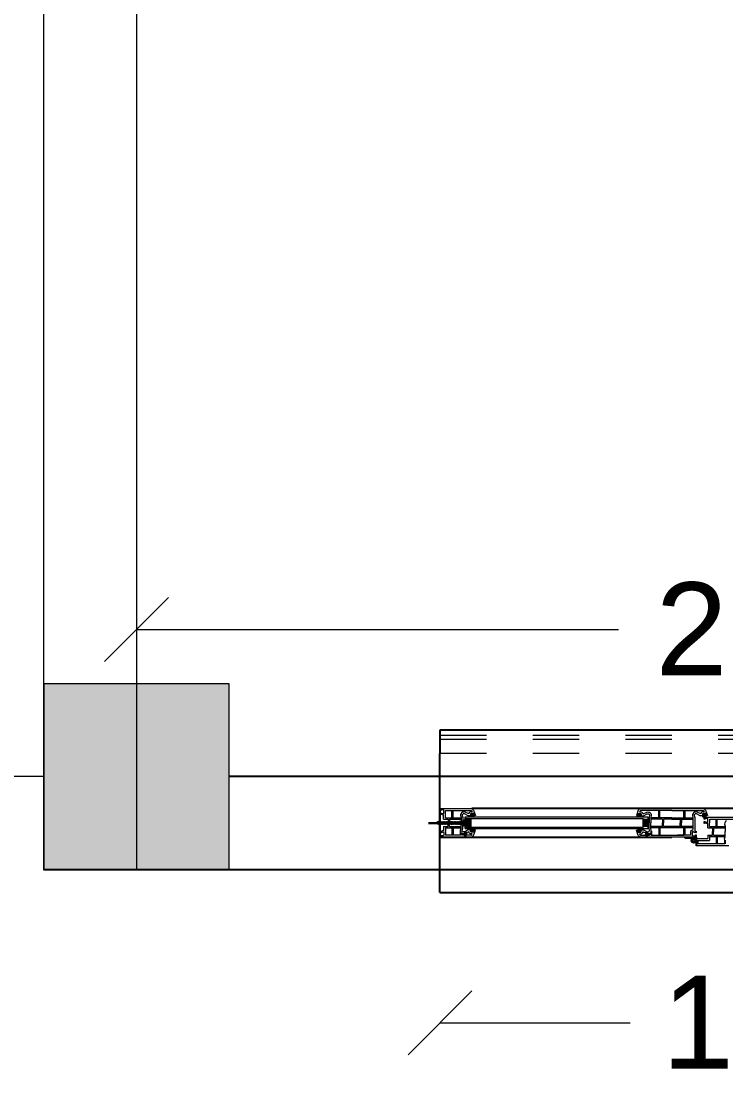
# Model space of a CAD drawing. Header units: metres. Extents: x -355 to 973, y -73 to 238.
# Drawn here: x -284.02 to -282.502, y 97.424 to 99.714 of the extents above; entities that cross this region are included whole.
import ezdxf

# ---------------------------------------------------------------- set-up
doc = ezdxf.new("R2010")
doc.units = ezdxf.units.M
doc.header["$LTSCALE"] = 3
doc.header["$MEASUREMENT"] = 0
for name, pattern in [('1', [30, 6, 6, 6, 6, 6]), ('202$0$HIDDEN', [0.375, 0.25, -0.125]), ('DASHED2', [0.375, 0.25, -0.125])]:
    doc.linetypes.add(name, pattern=pattern)
doc.layers.add('01B', color=10, linetype='Continuous')
doc.layers.add('5', color=2, linetype='Continuous')
for name, color, linetype, lineweight in [('05', 21, 'Continuous', 5), ('15', 63, 'DASHED2', 15), ('alaem', 230, 'Continuous', 5)]:
    doc.layers.add(name, color=color, linetype=linetype, lineweight=lineweight)
doc.styles.get("Standard").update_dxf_attribs({"font": 'arial.ttf'})
doc.dimstyles.new('ahmad', dxfattribs={"dimtxt": 0.2, "dimasz": 0.1375, "dimexe": 0, "dimexo": 0.0625, "dimgap": 0.09, "dimtad": 0, "dimzin": 0, "dimdsep": 46, "dimtxsty": 'Standard', "dimblk": 'OBLIQUE', "dimcen": 0.09, "dimclrd": 245, "dimclrt": 61, "dimadec": 0, "dimazin": 0, "dimtfac": 1, "dimtofl": 0, "dimtmove": 0, "dimatfit": 3, "dimldrblk": 'OBLIQUE', "dimfxl": 0, "dimfxlon": 1, "dimtolj": 1, "dimtzin": 0, "dimlwd": 13, "dimarcsym": 0})

# ---------------------------------------------------------------- blocks, each defined once
blk = doc.blocks.new('fghhyh')
at = {"layer": 'alaem', "linetype": '1'}
h = blk.add_hatch(color=256, dxfattribs=at)
h.dxf.hatch_style = 1
h.paths.add_polyline_path([(280.3961, 190.2964), (280.3961, 190.6964), (279.9961, 190.6964), (279.9961, 190.2964)])
blk.add_lwpolyline([(279.9961, 190.6964), (279.9961, 190.2964), (280.3961, 190.2964), (280.3961, 190.6964)], close=True, dxfattribs=at)
blk = doc.blocks.new('DSSSS')
at = {"layer": '05'}
for p, q in [((152.7604, -221.3864), (152.7604, -221.3872)), ((152.7604, -221.3872), (152.7664, -221.3872)), ((152.7664, -221.3872), (152.7664, -221.3863))]:
    blk.add_line(p, q, dxfattribs=at)
blk.add_lwpolyline([(152.7664, -221.3863), (152.7646, -221.3863), (152.7646, -221.384), (152.7657, -221.384), (152.7654, -221.383), (152.7617, -221.383), (152.7617, -221.3838), (152.7623, -221.3841), (152.763, -221.3847), (152.763, -221.3859), (152.7619, -221.3864), (152.7604, -221.3864)], dxfattribs=at)
blk = doc.blocks.new('ddd')
at = {"layer": '01B'}
for points in [[(1655.8293, 1003.8705), (1655.8184, 1003.8705), (1655.8184, 1003.889), (1655.8293, 1003.889)], [(1656.2018, 1003.8705), (1656.2127, 1003.8705), (1656.2127, 1003.889), (1656.2018, 1003.889)]]:
    blk.add_hatch(color=143, dxfattribs=at).paths.add_polyline_path(points)
at = {"layer": '01B', "color": 32}
for p in [(1655.7637, 1004.0793), (1655.7637, 1003.7293)]:
    blk.add_line(p, (1655.7637, 1004.0293), dxfattribs=at)
at = {"layer": '01B', "color": 143}
for p, q in [((1655.7637, 1003.9104), (1655.7637, 1003.8491)), ((1657.1951, 1003.9104), (1655.8322, 1003.9104)), ((1655.8168, 1003.8855), (1655.8114, 1003.8819)), ((1655.8168, 1003.8855), (1655.8168, 1003.8803)), ((1655.8184, 1003.8923), (1655.8184, 1003.8672)), ((1655.8293, 1003.889), (1655.8293, 1003.8705)), ((1656.2018, 1003.889), (1656.2018, 1003.8705)), ((1656.2127, 1003.8923), (1656.2127, 1003.8672)), ((1655.7802, 1003.8793), (1655.7393, 1003.8793)), ((1655.7393, 1003.8793), (1655.8247, 1003.8793)), ((1655.7608, 1003.8819), (1655.7555, 1003.8793)), ((1655.7608, 1003.8768), (1655.7555, 1003.8793)), ((1655.7608, 1003.8819), (1655.7587, 1003.8793)), ((1655.7608, 1003.8768), (1655.7587, 1003.8793)), ((1655.7621, 1003.8819), (1655.76, 1003.8793)), ((1655.7621, 1003.8768), (1655.76, 1003.8793)), ((1655.7608, 1003.8819), (1655.7616, 1003.8813)), ((1655.7608, 1003.8768), (1655.7616, 1003.8774)), ((1655.7633, 1003.8819), (1655.7612, 1003.8793)), ((1655.7633, 1003.8768), (1655.7612, 1003.8793)), ((1655.7621, 1003.8819), (1655.7628, 1003.8813)), ((1655.7621, 1003.8768), (1655.7628, 1003.8774)), ((1655.7646, 1003.8819), (1655.7624, 1003.8793)), ((1655.7646, 1003.8768), (1655.7624, 1003.8793)), ((1655.7633, 1003.8819), (1655.7641, 1003.8813)), ((1655.7633, 1003.8768), (1655.7641, 1003.8774)), ((1655.7658, 1003.8819), (1655.7637, 1003.8793)), ((1655.7658, 1003.8768), (1655.7637, 1003.8793)), ((1655.7646, 1003.8819), (1655.7653, 1003.8813)), ((1655.7646, 1003.8768), (1655.7653, 1003.8774)), ((1655.7671, 1003.8819), (1655.7649, 1003.8793)), ((1655.7671, 1003.8768), (1655.7649, 1003.8793)), ((1655.7658, 1003.8819), (1655.7666, 1003.8813)), ((1655.7658, 1003.8768), (1655.7666, 1003.8774)), ((1655.7683, 1003.8819), (1655.7662, 1003.8793)), ((1655.7683, 1003.8768), (1655.7662, 1003.8793)), ((1655.7671, 1003.8819), (1655.7678, 1003.8813)), ((1655.7671, 1003.8768), (1655.7678, 1003.8774)), ((1655.7696, 1003.8819), (1655.7674, 1003.8793)), ((1655.7696, 1003.8768), (1655.7674, 1003.8793)), ((1655.7683, 1003.8819), (1655.769, 1003.8813)), ((1655.7683, 1003.8768), (1655.769, 1003.8774)), ((1655.7708, 1003.8819), (1655.7687, 1003.8793)), ((1655.7708, 1003.8768), (1655.7687, 1003.8793)), ((1655.7696, 1003.8819), (1655.7703, 1003.8813)), ((1655.7696, 1003.8768), (1655.7703, 1003.8774)), ((1655.7721, 1003.8819), (1655.7699, 1003.8793)), ((1655.7721, 1003.8768), (1655.7699, 1003.8793)), ((1655.7708, 1003.8819), (1655.7715, 1003.8813)), ((1655.7708, 1003.8768), (1655.7715, 1003.8774)), ((1655.7733, 1003.8819), (1655.7712, 1003.8793)), ((1655.7733, 1003.8768), (1655.7712, 1003.8793)), ((1655.7721, 1003.8819), (1655.7728, 1003.8813)), ((1655.7721, 1003.8768), (1655.7728, 1003.8774)), ((1655.7745, 1003.8819), (1655.7724, 1003.8793)), ((1655.7745, 1003.8768), (1655.7724, 1003.8793)), ((1655.7733, 1003.8819), (1655.774, 1003.8813)), ((1655.7733, 1003.8768), (1655.774, 1003.8774)), ((1655.7758, 1003.8819), (1655.7737, 1003.8793)), ((1655.7758, 1003.8768), (1655.7737, 1003.8793)), ((1655.7745, 1003.8819), (1655.7753, 1003.8813)), ((1655.7745, 1003.8768), (1655.7753, 1003.8774)), ((1655.777, 1003.8819), (1655.7749, 1003.8793)), ((1655.777, 1003.8768), (1655.7749, 1003.8793)), ((1655.7758, 1003.8819), (1655.7765, 1003.8813)), ((1655.7758, 1003.8768), (1655.7765, 1003.8774)), ((1655.7783, 1003.8819), (1655.7762, 1003.8793)), ((1655.7783, 1003.8768), (1655.7762, 1003.8793)), ((1655.777, 1003.8819), (1655.7778, 1003.8813)), ((1655.777, 1003.8768), (1655.7778, 1003.8774)), ((1655.7795, 1003.8819), (1655.7774, 1003.8793)), ((1655.7795, 1003.8768), (1655.7774, 1003.8793)), ((1655.7783, 1003.8819), (1655.779, 1003.8813)), ((1655.7783, 1003.8768), (1655.779, 1003.8774)), ((1655.7808, 1003.8819), (1655.7786, 1003.8793)), ((1655.7808, 1003.8768), (1655.7786, 1003.8793)), ((1655.7795, 1003.8819), (1655.7803, 1003.8813)), ((1655.7795, 1003.8768), (1655.7803, 1003.8774)), ((1655.782, 1003.8819), (1655.7799, 1003.8793)), ((1655.782, 1003.8768), (1655.7799, 1003.8793)), ((1655.7808, 1003.8819), (1655.7815, 1003.8813)), ((1655.7808, 1003.8768), (1655.7815, 1003.8774)), ((1655.7833, 1003.8819), (1655.7811, 1003.8793)), ((1655.7833, 1003.8768), (1655.7811, 1003.8793)), ((1655.782, 1003.8819), (1655.7827, 1003.8813)), ((1655.782, 1003.8768), (1655.7827, 1003.8774)), ((1655.7845, 1003.8819), (1655.7824, 1003.8793)), ((1655.7845, 1003.8768), (1655.7824, 1003.8793)), ((1655.7833, 1003.8819), (1655.784, 1003.8813)), ((1655.7833, 1003.8768), (1655.784, 1003.8774)), ((1655.7858, 1003.8819), (1655.7836, 1003.8793)), ((1655.7858, 1003.8768), (1655.7836, 1003.8793)), ((1655.7845, 1003.8819), (1655.7852, 1003.8813)), ((1655.7845, 1003.8768), (1655.7852, 1003.8774)), ((1655.787, 1003.8819), (1655.7849, 1003.8793)), ((1655.787, 1003.8768), (1655.7849, 1003.8793)), ((1655.7858, 1003.8819), (1655.7865, 1003.8813)), ((1655.7858, 1003.8768), (1655.7865, 1003.8774)), ((1655.7882, 1003.8819), (1655.7861, 1003.8793)), ((1655.7882, 1003.8768), (1655.7861, 1003.8793)), ((1655.787, 1003.8819), (1655.7877, 1003.8813)), ((1655.787, 1003.8768), (1655.7877, 1003.8774)), ((1655.7895, 1003.8819), (1655.7874, 1003.8793)), ((1655.7895, 1003.8768), (1655.7874, 1003.8793)), ((1655.7882, 1003.8819), (1655.789, 1003.8813)), ((1655.7882, 1003.8768), (1655.789, 1003.8774)), ((1655.7907, 1003.8819), (1655.7886, 1003.8793)), ((1655.7907, 1003.8768), (1655.7886, 1003.8793)), ((1655.7895, 1003.8819), (1655.7902, 1003.8813)), ((1655.7895, 1003.8768), (1655.7902, 1003.8774)), ((1655.792, 1003.8819), (1655.7899, 1003.8793)), ((1655.792, 1003.8768), (1655.7899, 1003.8793)), ((1655.7907, 1003.8819), (1655.7915, 1003.8813)), ((1655.7907, 1003.8768), (1655.7915, 1003.8774)), ((1655.7932, 1003.8819), (1655.7911, 1003.8793)), ((1655.7932, 1003.8768), (1655.7911, 1003.8793)), ((1655.792, 1003.8819), (1655.7927, 1003.8813)), ((1655.792, 1003.8768), (1655.7927, 1003.8774)), ((1655.7945, 1003.8819), (1655.7923, 1003.8793)), ((1655.7945, 1003.8768), (1655.7923, 1003.8793)), ((1655.7932, 1003.8819), (1655.794, 1003.8813)), ((1655.7932, 1003.8768), (1655.794, 1003.8774)), ((1655.7957, 1003.8819), (1655.7936, 1003.8793)), ((1655.7957, 1003.8768), (1655.7936, 1003.8793)), ((1655.7945, 1003.8819), (1655.7952, 1003.8813)), ((1655.7945, 1003.8768), (1655.7952, 1003.8774)), ((1655.797, 1003.8819), (1655.7948, 1003.8793)), ((1655.797, 1003.8768), (1655.7948, 1003.8793)), ((1655.7957, 1003.8819), (1655.7965, 1003.8813)), ((1655.7957, 1003.8768), (1655.7965, 1003.8774)), ((1655.7982, 1003.8819), (1655.7961, 1003.8793)), ((1655.7982, 1003.8768), (1655.7961, 1003.8793)), ((1655.797, 1003.8819), (1655.7977, 1003.8813)), ((1655.797, 1003.8768), (1655.7977, 1003.8774)), ((1655.7995, 1003.8819), (1655.7973, 1003.8793)), ((1655.7995, 1003.8768), (1655.7973, 1003.8793)), ((1655.7982, 1003.8819), (1655.7989, 1003.8813)), ((1655.7982, 1003.8768), (1655.7989, 1003.8774)), ((1655.8007, 1003.8819), (1655.7986, 1003.8793)), ((1655.8007, 1003.8768), (1655.7986, 1003.8793)), ((1655.7995, 1003.8819), (1655.8002, 1003.8813)), ((1655.7995, 1003.8768), (1655.8002, 1003.8774)), ((1655.8019, 1003.8819), (1655.7998, 1003.8793)), ((1655.8019, 1003.8768), (1655.7998, 1003.8793)), ((1655.8007, 1003.8819), (1655.8014, 1003.8813)), ((1655.8007, 1003.8768), (1655.8014, 1003.8774)), ((1655.8032, 1003.8819), (1655.8011, 1003.8793)), ((1655.8032, 1003.8768), (1655.8011, 1003.8793)), ((1655.8019, 1003.8819), (1655.8027, 1003.8813)), ((1655.8019, 1003.8768), (1655.8027, 1003.8774)), ((1655.8044, 1003.8819), (1655.8023, 1003.8793)), ((1655.8044, 1003.8768), (1655.8023, 1003.8793)), ((1655.8032, 1003.8819), (1655.8039, 1003.8813)), ((1655.8032, 1003.8768), (1655.8039, 1003.8774)), ((1655.8057, 1003.8819), (1655.8036, 1003.8793)), ((1655.8057, 1003.8768), (1655.8036, 1003.8793)), ((1655.8044, 1003.8819), (1655.8052, 1003.8813)), ((1655.8044, 1003.8768), (1655.8052, 1003.8774)), ((1655.8114, 1003.8819), (1655.8057, 1003.8819)), ((1655.8057, 1003.8819), (1655.8057, 1003.8793)), ((1655.8057, 1003.8768), (1655.8057, 1003.8793)), ((1655.8114, 1003.8768), (1655.8057, 1003.8768)), ((1655.8082, 1003.8614), (1655.8082, 1003.8529)), ((1655.8168, 1003.8732), (1655.8114, 1003.8768)), ((1655.8168, 1003.8803), (1655.8147, 1003.8803)), ((1655.8147, 1003.8803), (1655.8147, 1003.8793)), ((1655.8147, 1003.8784), (1655.8147, 1003.8793)), ((1655.8168, 1003.8784), (1655.8147, 1003.8784)), ((1655.8168, 1003.8732), (1655.8168, 1003.8784)), ((1655.8174, 1003.8607), (1655.8174, 1003.8566)), ((1655.8189, 1003.8615), (1655.8189, 1003.8572)), ((1656.2084, 1003.8615), (1656.2084, 1003.8572)), ((1656.2099, 1003.8607), (1656.2099, 1003.8566)), ((1656.2192, 1003.8614), (1656.2192, 1003.8529)), ((1655.7637, 1003.8491), (1656.2637, 1003.8491)), ((1655.8119, 1003.8571), (1655.8119, 1003.8529)), ((1655.8123, 1003.8555), (1655.8122, 1003.8549)), ((1655.8174, 1003.8529), (1655.8174, 1003.8491)), ((1655.8189, 1003.8572), (1655.8178, 1003.8551)), ((1655.8181, 1003.8545), (1655.8189, 1003.8529)), ((1655.8189, 1003.8529), (1655.8189, 1003.8491)), ((1655.8209, 1003.8581), (1655.8193, 1003.8551)), ((1655.8193, 1003.8551), (1655.8204, 1003.8529)), ((1656.2065, 1003.8581), (1656.2081, 1003.8551)), ((1656.2081, 1003.8551), (1656.207, 1003.8529)), ((1656.2084, 1003.8572), (1656.2095, 1003.8551)), ((1656.2092, 1003.8545), (1656.2084, 1003.8529)), ((1656.2084, 1003.8529), (1656.2084, 1003.8491)), ((1656.2099, 1003.8529), (1656.2099, 1003.8491)), ((1656.215, 1003.8555), (1656.2152, 1003.8549)), ((1656.2154, 1003.8571), (1656.2154, 1003.8529)), ((1656.2921, 1003.8467), (1656.2921, 1003.8491)), ((1656.3159, 1003.8467), (1656.2921, 1003.8467)), ((1656.3159, 1003.8491), (1656.3159, 1003.8467)), ((1656.3159, 1003.8456), (1656.3159, 1003.8304)), ((1656.3185, 1003.8418), (1656.3185, 1003.8342)), ((1656.3774, 1003.8427), (1656.3774, 1003.8342))]:
    blk.add_line(p, q, dxfattribs=at)
for radius in [0.00477, 0.00274]:
    blk.add_circle((1656.3109, 1003.8416), radius, dxfattribs=at)
at = {"layer": '05', "color": 143}
for p, q in [((1655.7637, 1003.9064), (1655.7637, 1003.9104)), ((1655.7651, 1003.9057), (1655.7637, 1003.9064)), ((1655.7667, 1003.9078), (1655.7656, 1003.9073)), ((1655.7656, 1003.9073), (1655.7656, 1003.9063)), ((1655.771, 1003.9078), (1655.7667, 1003.9078)), ((1655.7716, 1003.9077), (1655.771, 1003.9078)), ((1655.7722, 1003.9067), (1655.7716, 1003.9077)), ((1655.7722, 1003.9006), (1655.7722, 1003.9067)), ((1655.776, 1003.8993), (1655.776, 1003.9066)), ((1655.776, 1003.9066), (1655.8311, 1003.9066)), ((1655.7896, 1003.8904), (1655.7896, 1003.9066)), ((1655.7921, 1003.8904), (1655.7921, 1003.9066)), ((1655.8311, 1003.9066), (1655.8323, 1003.9058)), ((1656.1962, 1003.9066), (1656.195, 1003.9058)), ((1656.2637, 1003.9066), (1656.1962, 1003.9066)), ((1656.2352, 1003.8904), (1656.2352, 1003.9066)), ((1656.2377, 1003.8904), (1656.2377, 1003.9066)), ((1656.2637, 1003.9104), (1656.3322, 1003.9104)), ((1656.2637, 1003.9066), (1656.3311, 1003.9066)), ((1656.2896, 1003.8904), (1656.2896, 1003.9066)), ((1656.2921, 1003.8904), (1656.2921, 1003.9066)), ((1656.3311, 1003.9066), (1656.3323, 1003.9058)), ((1656.3322, 1003.9104), (1656.3349, 1003.9087)), ((1656.3349, 1003.9087), (1656.3362, 1003.907)), ((1656.3362, 1003.907), (1656.3401, 1003.8953)), ((1655.7637, 1003.9013), (1655.7651, 1003.9014)), ((1655.7637, 1003.8972), (1655.7637, 1003.9013)), ((1655.764, 1003.897), (1655.7637, 1003.8972)), ((1655.7646, 1003.8971), (1655.764, 1003.897)), ((1655.7647, 1003.8984), (1655.7646, 1003.8971)), ((1655.7652, 1003.8989), (1655.7647, 1003.8984)), ((1655.7656, 1003.9063), (1655.7651, 1003.9057)), ((1655.7651, 1003.9014), (1655.7689, 1003.8999)), ((1655.7689, 1003.8971), (1655.7652, 1003.8989)), ((1655.7687, 1003.8985), (1655.7678, 1003.899)), ((1655.7678, 1003.899), (1655.7683, 1003.8988)), ((1655.7683, 1003.8988), (1655.7687, 1003.8985)), ((1655.7689, 1003.8999), (1655.7702, 1003.8991)), ((1655.7701, 1003.8971), (1655.7689, 1003.8971)), ((1655.7712, 1003.8971), (1655.7701, 1003.8971)), ((1655.7702, 1003.8991), (1655.7715, 1003.8997)), ((1655.7715, 1003.8967), (1655.7712, 1003.8971)), ((1655.7715, 1003.8997), (1655.7722, 1003.9006)), ((1655.7715, 1003.8878), (1655.7715, 1003.8967)), ((1655.7715, 1003.8878), (1655.7817, 1003.8878)), ((1655.7752, 1003.8982), (1655.776, 1003.8993)), ((1655.7754, 1003.8979), (1655.7752, 1003.8982)), ((1655.7754, 1003.8904), (1655.7754, 1003.8979)), ((1655.7754, 1003.8904), (1655.8091, 1003.8904)), ((1655.7817, 1003.8878), (1655.7817, 1003.8797)), ((1655.7842, 1003.8878), (1655.8091, 1003.8878)), ((1655.7842, 1003.8878), (1655.7842, 1003.8797)), ((1655.8082, 1003.898), (1655.8081, 1003.8954)), ((1655.8081, 1003.8954), (1655.8091, 1003.891)), ((1655.8093, 1003.8999), (1655.8082, 1003.898)), ((1655.8091, 1003.891), (1655.8091, 1003.8841)), ((1655.8091, 1003.8841), (1655.8091, 1003.8797)), ((1655.8103, 1003.9011), (1655.8093, 1003.8999)), ((1655.8122, 1003.9024), (1655.8103, 1003.9011)), ((1655.814, 1003.903), (1655.8122, 1003.9024)), ((1655.816, 1003.9031), (1655.814, 1003.903)), ((1655.818, 1003.9027), (1655.816, 1003.9031)), ((1655.8257, 1003.899), (1655.818, 1003.9027)), ((1655.8261, 1003.899), (1655.8257, 1003.899)), ((1655.8282, 1003.9026), (1655.8261, 1003.9005)), ((1655.8261, 1003.9005), (1655.8261, 1003.899)), ((1655.8301, 1003.9033), (1655.8282, 1003.9026)), ((1655.8334, 1003.9033), (1655.8301, 1003.9033)), ((1655.8323, 1003.9058), (1655.8328, 1003.9052)), ((1655.8328, 1003.9052), (1655.8334, 1003.9033)), ((1656.1945, 1003.9052), (1656.1939, 1003.9033)), ((1656.1939, 1003.9033), (1656.1973, 1003.9033)), ((1656.195, 1003.9058), (1656.1945, 1003.9052)), ((1656.1973, 1003.9033), (1656.1992, 1003.9026)), ((1656.1992, 1003.9026), (1656.2012, 1003.9005)), ((1656.2012, 1003.9005), (1656.2012, 1003.899)), ((1656.2012, 1003.899), (1656.2017, 1003.899)), ((1656.2017, 1003.899), (1656.2093, 1003.9027)), ((1656.2093, 1003.9027), (1656.2113, 1003.9031)), ((1656.2113, 1003.9031), (1656.2133, 1003.903)), ((1656.2133, 1003.903), (1656.2152, 1003.9024)), ((1656.2152, 1003.9024), (1656.217, 1003.9011)), ((1656.217, 1003.9011), (1656.218, 1003.8999)), ((1656.218, 1003.8999), (1656.2192, 1003.898)), ((1656.2192, 1003.8954), (1656.2182, 1003.891)), ((1656.2182, 1003.891), (1656.2182, 1003.8841)), ((1656.2637, 1003.8904), (1656.2182, 1003.8904)), ((1656.2431, 1003.8878), (1656.2182, 1003.8878)), ((1656.2182, 1003.8841), (1656.2182, 1003.8797)), ((1656.2192, 1003.898), (1656.2192, 1003.8954)), ((1656.2431, 1003.8878), (1656.2431, 1003.8797)), ((1656.2637, 1003.8878), (1656.2457, 1003.8878)), ((1656.2457, 1003.8878), (1656.2457, 1003.8797)), ((1656.2637, 1003.8904), (1656.3091, 1003.8904)), ((1656.2637, 1003.8878), (1656.3091, 1003.8878)), ((1656.2817, 1003.8878), (1656.2817, 1003.8797)), ((1656.2842, 1003.8878), (1656.2842, 1003.8797)), ((1656.3082, 1003.898), (1656.3081, 1003.8954)), ((1656.3081, 1003.8954), (1656.3091, 1003.891)), ((1656.3093, 1003.8999), (1656.3082, 1003.898)), ((1656.3091, 1003.891), (1656.3091, 1003.8833)), ((1656.3103, 1003.9011), (1656.3093, 1003.8999)), ((1656.3122, 1003.9024), (1656.3103, 1003.9011)), ((1656.3124, 1003.8976), (1656.3119, 1003.8969)), ((1656.3119, 1003.8969), (1656.3119, 1003.8958)), ((1656.3119, 1003.8958), (1656.3129, 1003.8914)), ((1656.314, 1003.903), (1656.3122, 1003.9024)), ((1656.313, 1003.8983), (1656.3124, 1003.8976)), ((1656.3129, 1003.8914), (1656.3129, 1003.8833)), ((1656.3138, 1003.8989), (1656.313, 1003.8983)), ((1656.3147, 1003.8992), (1656.3138, 1003.8989)), ((1656.316, 1003.9031), (1656.314, 1003.903)), ((1656.3157, 1003.8993), (1656.3147, 1003.8992)), ((1656.3168, 1003.899), (1656.3157, 1003.8993)), ((1656.318, 1003.9027), (1656.316, 1003.9031)), ((1656.3248, 1003.8951), (1656.3168, 1003.899)), ((1656.3257, 1003.899), (1656.318, 1003.9027)), ((1656.3312, 1003.8951), (1656.3248, 1003.8951)), ((1656.3261, 1003.899), (1656.3257, 1003.899)), ((1656.3282, 1003.9026), (1656.3261, 1003.9005)), ((1656.3261, 1003.9005), (1656.3261, 1003.899)), ((1656.3301, 1003.9033), (1656.3282, 1003.9026)), ((1656.3296, 1003.8939), (1656.3296, 1003.8929)), ((1656.3296, 1003.8929), (1656.3373, 1003.8929)), ((1656.3303, 1003.8993), (1656.3299, 1003.8989)), ((1656.3299, 1003.8989), (1656.3299, 1003.8964)), ((1656.3299, 1003.8964), (1656.3313, 1003.8958)), ((1656.3334, 1003.9033), (1656.3301, 1003.9033)), ((1656.3308, 1003.8995), (1656.3303, 1003.8993)), ((1656.3365, 1003.8995), (1656.3308, 1003.8995)), ((1656.3316, 1003.8953), (1656.3312, 1003.8951)), ((1656.3313, 1003.8958), (1656.3316, 1003.8955)), ((1656.3316, 1003.8955), (1656.3316, 1003.8953)), ((1656.3323, 1003.9058), (1656.3328, 1003.9052)), ((1656.3328, 1003.9052), (1656.3334, 1003.9033)), ((1656.3362, 1003.8953), (1656.3362, 1003.8957)), ((1656.3362, 1003.8957), (1656.3369, 1003.8957)), ((1656.3401, 1003.8953), (1656.3362, 1003.8953)), ((1656.3369, 1003.8993), (1656.3365, 1003.8995)), ((1656.3372, 1003.8989), (1656.3369, 1003.8993)), ((1656.3369, 1003.8957), (1656.3375, 1003.8958)), ((1656.3378, 1003.8966), (1656.3372, 1003.8989)), ((1656.3373, 1003.8929), (1656.3373, 1003.894)), ((1656.3375, 1003.8958), (1656.3377, 1003.8962)), ((1656.3377, 1003.8962), (1656.3378, 1003.8966)), ((1656.3588, 1003.8717), (1656.3588, 1003.8879)), ((1656.3614, 1003.8717), (1656.3614, 1003.8879)), ((1655.764, 1003.8625), (1655.7637, 1003.8623)), ((1655.7637, 1003.8623), (1655.7637, 1003.8581)), ((1655.7646, 1003.8623), (1655.764, 1003.8625)), ((1655.7647, 1003.8611), (1655.7646, 1003.8623)), ((1655.7652, 1003.8606), (1655.7647, 1003.8611)), ((1655.7689, 1003.8624), (1655.7652, 1003.8606)), ((1655.7687, 1003.8609), (1655.7678, 1003.8604)), ((1655.7678, 1003.8604), (1655.7683, 1003.8606)), ((1655.7683, 1003.8606), (1655.7687, 1003.8609)), ((1655.7701, 1003.8623), (1655.7689, 1003.8624)), ((1655.7712, 1003.8623), (1655.7701, 1003.8623)), ((1655.7715, 1003.8628), (1655.7712, 1003.8623)), ((1655.7715, 1003.8716), (1655.7817, 1003.8716)), ((1655.7715, 1003.8716), (1655.7715, 1003.8628)), ((1655.7754, 1003.8615), (1655.7752, 1003.8613)), ((1655.7752, 1003.8613), (1655.776, 1003.8601)), ((1655.7754, 1003.8691), (1655.8091, 1003.8691)), ((1655.7754, 1003.8691), (1655.7754, 1003.8615)), ((1655.7817, 1003.8716), (1655.7817, 1003.8797)), ((1655.7842, 1003.8716), (1655.7842, 1003.8797)), ((1655.7842, 1003.8716), (1655.8091, 1003.8716)), ((1655.7896, 1003.8691), (1655.7896, 1003.8529)), ((1655.7921, 1003.8691), (1655.7921, 1003.8529)), ((1655.8081, 1003.864), (1655.8091, 1003.8685)), ((1655.8082, 1003.8614), (1655.8081, 1003.864)), ((1655.8091, 1003.8754), (1655.8091, 1003.8797)), ((1655.8091, 1003.8685), (1655.8091, 1003.8754)), ((1655.8119, 1003.8636), (1655.8129, 1003.868)), ((1655.8119, 1003.8626), (1655.8119, 1003.8636)), ((1655.8124, 1003.8618), (1655.8119, 1003.8626)), ((1655.813, 1003.8611), (1655.8124, 1003.8618)), ((1655.8129, 1003.8754), (1655.8129, 1003.8797)), ((1655.8129, 1003.868), (1655.8129, 1003.8754)), ((1655.8138, 1003.8605), (1655.813, 1003.8611)), ((1655.8174, 1003.8607), (1655.8168, 1003.8604)), ((1655.8248, 1003.8643), (1655.8189, 1003.8615)), ((1655.8312, 1003.8643), (1655.8248, 1003.8643)), ((1655.8296, 1003.8656), (1655.8296, 1003.8665)), ((1655.8296, 1003.8665), (1655.8373, 1003.8665)), ((1655.8299, 1003.863), (1655.8313, 1003.8637)), ((1655.8299, 1003.8605), (1655.8299, 1003.863)), ((1655.8316, 1003.8641), (1655.8312, 1003.8643)), ((1655.8313, 1003.8637), (1655.8316, 1003.8639)), ((1655.8316, 1003.8639), (1655.8316, 1003.8641)), ((1655.8362, 1003.8524), (1655.8401, 1003.8641)), ((1655.8401, 1003.8641), (1655.8362, 1003.8641)), ((1655.8362, 1003.8641), (1655.8362, 1003.8638)), ((1655.8362, 1003.8638), (1655.8369, 1003.8638)), ((1655.8369, 1003.8638), (1655.8375, 1003.8637)), ((1655.8378, 1003.8628), (1655.8372, 1003.8605)), ((1655.8373, 1003.8665), (1655.8373, 1003.8654)), ((1655.8375, 1003.8637), (1655.8377, 1003.8632)), ((1655.8377, 1003.8632), (1655.8378, 1003.8628)), ((1656.1911, 1003.8524), (1656.1872, 1003.8641)), ((1656.1872, 1003.8641), (1656.1911, 1003.8641)), ((1656.1896, 1003.8632), (1656.1895, 1003.8628)), ((1656.1895, 1003.8628), (1656.1902, 1003.8605)), ((1656.1899, 1003.8637), (1656.1896, 1003.8632)), ((1656.1904, 1003.8638), (1656.1899, 1003.8637)), ((1656.1977, 1003.8665), (1656.19, 1003.8665)), ((1656.19, 1003.8665), (1656.19, 1003.8654)), ((1656.1911, 1003.8638), (1656.1904, 1003.8638)), ((1656.1911, 1003.8641), (1656.1911, 1003.8638)), ((1656.1957, 1003.8641), (1656.1961, 1003.8643)), ((1656.1957, 1003.8639), (1656.1957, 1003.8641)), ((1656.196, 1003.8637), (1656.1957, 1003.8639)), ((1656.1974, 1003.863), (1656.196, 1003.8637)), ((1656.1961, 1003.8643), (1656.2025, 1003.8643)), ((1656.1974, 1003.8605), (1656.1974, 1003.863)), ((1656.1977, 1003.8656), (1656.1977, 1003.8665)), ((1656.2025, 1003.8643), (1656.2084, 1003.8615)), ((1656.2099, 1003.8607), (1656.2106, 1003.8604)), ((1656.2135, 1003.8605), (1656.2143, 1003.8611)), ((1656.2143, 1003.8611), (1656.2149, 1003.8618)), ((1656.2144, 1003.8754), (1656.2144, 1003.8797)), ((1656.2144, 1003.868), (1656.2144, 1003.8754)), ((1656.2154, 1003.8636), (1656.2144, 1003.868)), ((1656.2149, 1003.8618), (1656.2154, 1003.8626)), ((1656.2154, 1003.8626), (1656.2154, 1003.8636)), ((1656.2182, 1003.8754), (1656.2182, 1003.8797)), ((1656.2182, 1003.8685), (1656.2182, 1003.8754)), ((1656.2431, 1003.8716), (1656.2182, 1003.8716)), ((1656.3091, 1003.8691), (1656.2182, 1003.8691)), ((1656.2192, 1003.864), (1656.2182, 1003.8685)), ((1656.2192, 1003.8614), (1656.2192, 1003.864)), ((1656.2352, 1003.8691), (1656.2352, 1003.8529)), ((1656.2377, 1003.8691), (1656.2377, 1003.8529)), ((1656.2431, 1003.8716), (1656.2431, 1003.8797)), ((1656.2457, 1003.8716), (1656.2457, 1003.8797)), ((1656.3091, 1003.8716), (1656.2457, 1003.8716)), ((1656.2817, 1003.8716), (1656.2817, 1003.8797)), ((1656.2842, 1003.8716), (1656.2842, 1003.8797)), ((1656.2896, 1003.8529), (1656.2896, 1003.8691)), ((1656.2921, 1003.8529), (1656.2921, 1003.8691)), ((1656.3064, 1003.8635), (1656.3038, 1003.8611)), ((1656.3038, 1003.8611), (1656.3038, 1003.8529)), ((1656.3087, 1003.8641), (1656.3064, 1003.8635)), ((1656.3091, 1003.8641), (1656.3087, 1003.8641)), ((1656.3091, 1003.8833), (1656.3091, 1003.865)), ((1656.3129, 1003.8833), (1656.3129, 1003.8632)), ((1656.3129, 1003.8623), (1656.3132, 1003.8616)), ((1656.3132, 1003.8616), (1656.3139, 1003.8611)), ((1656.3139, 1003.8611), (1656.3146, 1003.8606)), ((1656.3146, 1003.8606), (1656.3154, 1003.8612)), ((1656.3154, 1003.8612), (1656.316, 1003.8616)), ((1656.316, 1003.8616), (1656.316, 1003.8587)), ((1656.3408, 1003.8691), (1656.3509, 1003.8691)), ((1656.3446, 1003.8717), (1656.3783, 1003.8717)), ((1656.3509, 1003.8691), (1656.3509, 1003.861)), ((1656.3509, 1003.8529), (1656.3509, 1003.861)), ((1656.3534, 1003.8691), (1656.3783, 1003.8691)), ((1656.3534, 1003.8691), (1656.3534, 1003.861)), ((1656.3534, 1003.8529), (1656.3534, 1003.861)), ((1656.3783, 1003.8567), (1656.3783, 1003.861)), ((1655.7637, 1003.8581), (1655.7651, 1003.858)), ((1655.7651, 1003.8537), (1655.7637, 1003.8531)), ((1655.7637, 1003.8531), (1655.7637, 1003.8491)), ((1655.8174, 1003.8491), (1655.7637, 1003.8491)), ((1655.7651, 1003.858), (1655.7689, 1003.8595)), ((1655.7656, 1003.8532), (1655.7651, 1003.8537)), ((1655.7656, 1003.8521), (1655.7656, 1003.8532)), ((1655.7667, 1003.8516), (1655.7656, 1003.8521)), ((1655.771, 1003.8516), (1655.7667, 1003.8516)), ((1655.7689, 1003.8595), (1655.7702, 1003.8603)), ((1655.7702, 1003.8603), (1655.7715, 1003.8597)), ((1655.7716, 1003.8517), (1655.771, 1003.8516)), ((1655.7715, 1003.8597), (1655.7722, 1003.8589)), ((1655.7722, 1003.8528), (1655.7716, 1003.8517)), ((1655.7722, 1003.8589), (1655.7722, 1003.8528)), ((1655.776, 1003.8601), (1655.776, 1003.8529)), ((1655.8082, 1003.8529), (1655.776, 1003.8529)), ((1655.814, 1003.8565), (1655.8119, 1003.8571)), ((1655.8174, 1003.8529), (1655.8119, 1003.8529)), ((1655.8143, 1003.8543), (1655.8122, 1003.8549)), ((1655.8144, 1003.8549), (1655.8123, 1003.8555)), ((1655.8147, 1003.8603), (1655.8138, 1003.8605)), ((1655.816, 1003.8563), (1655.814, 1003.8565)), ((1655.8165, 1003.8541), (1655.8143, 1003.8543)), ((1655.8164, 1003.8547), (1655.8144, 1003.8549)), ((1655.8157, 1003.8602), (1655.8147, 1003.8603)), ((1655.8168, 1003.8604), (1655.8157, 1003.8602)), ((1655.8174, 1003.8566), (1655.816, 1003.8563)), ((1655.8178, 1003.8551), (1655.8164, 1003.8547)), ((1655.8181, 1003.8545), (1655.8165, 1003.8541)), ((1655.8322, 1003.8491), (1655.8189, 1003.8491)), ((1655.8311, 1003.8529), (1655.8204, 1003.8529)), ((1655.8257, 1003.8605), (1655.8209, 1003.8581)), ((1655.8261, 1003.8605), (1655.8257, 1003.8605)), ((1655.8261, 1003.859), (1655.8261, 1003.8605)), ((1655.8282, 1003.8568), (1655.8261, 1003.859)), ((1655.8301, 1003.8561), (1655.8282, 1003.8568)), ((1655.8303, 1003.8601), (1655.8299, 1003.8605)), ((1655.8334, 1003.8561), (1655.8301, 1003.8561)), ((1655.8308, 1003.8599), (1655.8303, 1003.8601)), ((1655.8365, 1003.8599), (1655.8308, 1003.8599)), ((1655.8311, 1003.8529), (1655.8323, 1003.8536)), ((1655.8322, 1003.8491), (1655.8349, 1003.8507)), ((1655.8323, 1003.8536), (1655.8328, 1003.8543)), ((1655.8328, 1003.8543), (1655.8334, 1003.8561)), ((1655.8349, 1003.8507), (1655.8362, 1003.8524)), ((1655.8369, 1003.8602), (1655.8365, 1003.8599)), ((1655.8372, 1003.8605), (1655.8369, 1003.8602)), ((1656.1902, 1003.8605), (1656.1905, 1003.8602)), ((1656.1905, 1003.8602), (1656.1908, 1003.8599)), ((1656.1908, 1003.8599), (1656.1965, 1003.8599)), ((1656.1924, 1003.8507), (1656.1911, 1003.8524)), ((1656.1951, 1003.8491), (1656.1924, 1003.8507)), ((1656.1945, 1003.8543), (1656.1939, 1003.8561)), ((1656.1939, 1003.8561), (1656.1973, 1003.8561)), ((1656.195, 1003.8536), (1656.1945, 1003.8543)), ((1656.1962, 1003.8529), (1656.195, 1003.8536)), ((1656.1951, 1003.8491), (1656.2084, 1003.8491)), ((1656.1962, 1003.8529), (1656.207, 1003.8529)), ((1656.1965, 1003.8599), (1656.197, 1003.8601)), ((1656.197, 1003.8601), (1656.1974, 1003.8605)), ((1656.1973, 1003.8561), (1656.1992, 1003.8568)), ((1656.1992, 1003.8568), (1656.2012, 1003.859)), ((1656.2012, 1003.859), (1656.2012, 1003.8605)), ((1656.2012, 1003.8605), (1656.2017, 1003.8605)), ((1656.2017, 1003.8605), (1656.2065, 1003.8581)), ((1656.2092, 1003.8545), (1656.2109, 1003.8541)), ((1656.2095, 1003.8551), (1656.2109, 1003.8547)), ((1656.2099, 1003.8566), (1656.2113, 1003.8563)), ((1656.2099, 1003.8529), (1656.2154, 1003.8529)), ((1656.2099, 1003.8491), (1656.2637, 1003.8491)), ((1656.2106, 1003.8604), (1656.2116, 1003.8602)), ((1656.2109, 1003.8547), (1656.2129, 1003.8549)), ((1656.2109, 1003.8541), (1656.213, 1003.8543)), ((1656.2113, 1003.8563), (1656.2133, 1003.8565)), ((1656.2116, 1003.8602), (1656.2126, 1003.8603)), ((1656.2126, 1003.8603), (1656.2135, 1003.8605)), ((1656.2129, 1003.8549), (1656.215, 1003.8555)), ((1656.213, 1003.8543), (1656.2152, 1003.8549)), ((1656.2133, 1003.8565), (1656.2154, 1003.8571)), ((1656.2192, 1003.8529), (1656.2896, 1003.8529)), ((1656.3159, 1003.8491), (1656.2637, 1003.8491)), ((1656.3038, 1003.8529), (1656.2754, 1003.8529)), ((1656.3083, 1003.86), (1656.3076, 1003.8594)), ((1656.3076, 1003.8594), (1656.3076, 1003.8528)), ((1656.3076, 1003.8528), (1656.3079, 1003.8522)), ((1656.3079, 1003.8522), (1656.3083, 1003.8519)), ((1656.3092, 1003.8603), (1656.3083, 1003.86)), ((1656.3083, 1003.8519), (1656.3138, 1003.8519)), ((1656.3102, 1003.8603), (1656.3092, 1003.8603)), ((1656.3114, 1003.859), (1656.3102, 1003.8603)), ((1656.3154, 1003.8583), (1656.3114, 1003.859)), ((1656.3138, 1003.8519), (1656.3142, 1003.8521)), ((1656.3142, 1003.8521), (1656.3144, 1003.8526)), ((1656.3144, 1003.8533), (1656.3147, 1003.8536)), ((1656.3144, 1003.8526), (1656.3144, 1003.8533)), ((1656.3147, 1003.8536), (1656.3157, 1003.8536)), ((1656.316, 1003.8587), (1656.3154, 1003.8583)), ((1656.3157, 1003.8536), (1656.3159, 1003.8532)), ((1656.3159, 1003.8532), (1656.3159, 1003.8491)), ((1656.3159, 1003.8456), (1656.3408, 1003.8456)), ((1656.3185, 1003.8418), (1656.3446, 1003.8418)), ((1656.3408, 1003.8529), (1656.3408, 1003.8456)), ((1656.3408, 1003.8529), (1656.3509, 1003.8529)), ((1656.3446, 1003.8504), (1656.3446, 1003.8418)), ((1656.3446, 1003.8504), (1656.3783, 1003.8504)), ((1656.3534, 1003.8529), (1656.3783, 1003.8529)), ((1656.3588, 1003.8504), (1656.3588, 1003.8342)), ((1656.3614, 1003.8504), (1656.3614, 1003.8342)), ((1656.3773, 1003.8453), (1656.3783, 1003.8498)), ((1656.3774, 1003.8427), (1656.3773, 1003.8453)), ((1656.3783, 1003.8498), (1656.3783, 1003.8567)), ((1656.3866, 1003.8304), (1656.3159, 1003.8304)), ((1656.3774, 1003.8342), (1656.3185, 1003.8342))]:
    blk.add_line(p, q, dxfattribs=at)
at = {"layer": '05', "color": 107}
for p, q in [((1655.8184, 1003.8923), (1656.2127, 1003.8923)), ((1655.8184, 1003.889), (1656.2018, 1003.889)), ((1655.8184, 1003.8705), (1656.2018, 1003.8705)), ((1655.8184, 1003.8672), (1656.2127, 1003.8672))]:
    blk.add_line(p, q, dxfattribs=at)
at = {"layer": '05', "color": 143}
for points in [[(1655.7637, 1003.9104), (1655.8322, 1003.9104), (1655.8349, 1003.9087), (1655.8362, 1003.907), (1655.8401, 1003.8953), (1655.8362, 1003.8953), (1655.8362, 1003.8957), (1655.8369, 1003.8957), (1655.8375, 1003.8958), (1655.8377, 1003.8962), (1655.8378, 1003.8966), (1655.8372, 1003.8989), (1655.8369, 1003.8993), (1655.8365, 1003.8995), (1655.8308, 1003.8995), (1655.8303, 1003.8993), (1655.8299, 1003.8989), (1655.8299, 1003.8964), (1655.8313, 1003.8958), (1655.8316, 1003.8955), (1655.8316, 1003.8953), (1655.8312, 1003.8951), (1655.8248, 1003.8951), (1655.8168, 1003.899), (1655.8157, 1003.8993), (1655.8147, 1003.8992), (1655.8138, 1003.8989), (1655.813, 1003.8983), (1655.8124, 1003.8976), (1655.8119, 1003.8969), (1655.8119, 1003.8958), (1655.8129, 1003.8914), (1655.8129, 1003.8841), (1655.8129, 1003.8797)], [(1656.2637, 1003.9104), (1656.1951, 1003.9104), (1656.1924, 1003.9087), (1656.1911, 1003.907), (1656.1872, 1003.8953), (1656.1911, 1003.8953), (1656.1911, 1003.8957), (1656.1904, 1003.8957), (1656.1899, 1003.8958), (1656.1896, 1003.8962), (1656.1895, 1003.8966), (1656.1902, 1003.8989), (1656.1905, 1003.8993), (1656.1908, 1003.8995), (1656.1965, 1003.8995), (1656.197, 1003.8993), (1656.1974, 1003.8989), (1656.1974, 1003.8964), (1656.196, 1003.8958), (1656.1957, 1003.8955), (1656.1957, 1003.8953), (1656.1961, 1003.8951), (1656.2025, 1003.8951), (1656.2106, 1003.899), (1656.2116, 1003.8993), (1656.2126, 1003.8992), (1656.2135, 1003.8989), (1656.2143, 1003.8983), (1656.2149, 1003.8976), (1656.2154, 1003.8969), (1656.2154, 1003.8958), (1656.2144, 1003.8914), (1656.2144, 1003.8841), (1656.2144, 1003.8797)], [(1656.3373, 1003.894), (1656.3349, 1003.894), (1656.3349, 1003.8969), (1656.3364, 1003.8969), (1656.336, 1003.8982), (1656.3312, 1003.8982), (1656.3312, 1003.8972), (1656.332, 1003.8969), (1656.3329, 1003.8961), (1656.3329, 1003.8945), (1656.3315, 1003.8939), (1656.3296, 1003.8939)], [(1656.3329, 1003.8917), (1656.4015, 1003.8917)], [(1656.3408, 1003.8691), (1656.3408, 1003.878), (1656.3404, 1003.8784), (1656.3393, 1003.8784), (1656.3381, 1003.8784), (1656.3344, 1003.8802), (1656.3339, 1003.8797), (1656.3338, 1003.8785), (1656.3333, 1003.8783), (1656.3329, 1003.8785), (1656.3329, 1003.8826), (1656.3343, 1003.8828), (1656.3381, 1003.8813), (1656.3394, 1003.8805), (1656.3408, 1003.881), (1656.3414, 1003.8819), (1656.3414, 1003.888), (1656.3409, 1003.889), (1656.3403, 1003.8891), (1656.336, 1003.8891), (1656.3348, 1003.8887), (1656.3348, 1003.8876), (1656.3343, 1003.8871), (1656.3329, 1003.8877), (1656.3329, 1003.8917)], [(1656.3446, 1003.8717), (1656.3446, 1003.8792), (1656.3444, 1003.8795), (1656.3452, 1003.8806), (1656.3452, 1003.8879), (1656.4004, 1003.8879)], [(1656.3814, 1003.8837), (1656.3795, 1003.8825), (1656.3785, 1003.8812), (1656.3774, 1003.8794), (1656.3773, 1003.8768), (1656.3783, 1003.8723), (1656.3783, 1003.8654), (1656.3783, 1003.861)], [(1655.8373, 1003.8654), (1655.8349, 1003.8654), (1655.8349, 1003.8625), (1655.8364, 1003.8625), (1655.836, 1003.8612), (1655.8312, 1003.8612), (1655.8312, 1003.8622), (1655.832, 1003.8626), (1655.8329, 1003.8633), (1655.8329, 1003.8649), (1655.8315, 1003.8656), (1655.8296, 1003.8656)], [(1656.19, 1003.8654), (1656.1924, 1003.8654), (1656.1924, 1003.8625), (1656.1909, 1003.8625), (1656.1913, 1003.8612), (1656.1961, 1003.8612), (1656.1961, 1003.8622), (1656.1953, 1003.8626), (1656.1944, 1003.8633), (1656.1944, 1003.8649), (1656.1958, 1003.8656), (1656.1977, 1003.8656)]]:
    blk.add_lwpolyline(points, dxfattribs=at)
blk.add_lwpolyline([(1656.3376, 1003.8801), (1656.338, 1003.8799), (1656.337, 1003.8803)], close=True, dxfattribs=at)
at = {"layer": '15'}
for p, q in [((1657.2637, 1003.9793), (1655.7637, 1003.9793)), ((1655.7637, 1003.7793), (1657.2637, 1003.7793))]:
    blk.add_line(p, q, dxfattribs=at)
at = {"layer": '5', "color": 32}
for p, q in [((1657.2637, 1004.0793), (1655.7637, 1004.0793)), ((1655.7637, 1003.7293), (1657.2637, 1003.7293))]:
    blk.add_line(p, q, dxfattribs=at)
at = {"layer": '5', "color": 5, "linetype": '202$0$HIDDEN', "lineweight": 5, "ltscale": 0.1}
for p, q in [((1657.2637, 1004.0678), (1655.7637, 1004.0678)), ((1657.2637, 1004.059), (1655.7637, 1004.059)), ((1657.2637, 1004.0293), (1655.7637, 1004.0293))]:
    blk.add_line(p, q, dxfattribs=at)
at = {"layer": '01B', "color": 143, "yscale": 1.275494208194687, "zscale": 1.275494208194687}
for p, xscale in [((1460.9846, 1286.271), 1.275494208194687), ((1851.0427, 1286.271), -1.275494208194687)]:
    blk.add_blockref('DSSSS', p, dxfattribs=dict(at, xscale=xscale))
blk = doc.blocks.new('_Oblique')
at = {"color": 0, "linetype": 'ByBlock', "lineweight": -2}
blk.add_line((-0.5, -0.5), (0.5, 0.5), dxfattribs=at)
blk = doc.blocks.new('*D588')
at = {"color": 245, "lineweight": 13, "transparency": 16777216}
for p, q in [((-283.7719, 98.4032), (-282.7329, 98.4032)), ((-280.9907, 98.4032), (-282.0296, 98.4032))]:
    blk.add_line(p, q, dxfattribs=at)
at = {"layer": 'Defpoints', "color": 0, "transparency": 16777216}
for p in [(-283.7719, 101.4867), (-280.9907, 101.4867), (-280.9907, 98.4032)]:
    blk.add_point(p, dxfattribs=at)
at = {"color": 245, "lineweight": 13, "transparency": 16777216, "xscale": 0.1375, "yscale": 0.1375, "zscale": 0.1375, "rotation": 180}
blk.add_blockref('_Oblique', (-283.7719, 98.4032), dxfattribs=at)
at = {"color": 245, "lineweight": 13, "transparency": 16777216, "xscale": 0.1375, "yscale": 0.1375, "zscale": 0.1375}
blk.add_blockref('_Oblique', (-280.9907, 98.4032), dxfattribs=at)
at = {"color": 61, "transparency": 16777216, "insert": (-282.3813, 98.4032), "char_height": 0.2, "attachment_point": 5}
blk.add_mtext('\\A1;2.78', dxfattribs=at)
blk = doc.blocks.new('*D601')
at = {"color": 245, "lineweight": 13, "transparency": 16777216}
for p, q in [((-283.1178, 97.5555), (-282.7078, 97.5555)), ((-281.6178, 97.5555), (-282.0278, 97.5555))]:
    blk.add_line(p, q, dxfattribs=at)
at = {"layer": 'Defpoints', "color": 0, "transparency": 16777216}
for p in [(-283.1178, 97.8361), (-281.6178, 97.8361), (-281.6178, 97.5555)]:
    blk.add_point(p, dxfattribs=at)
at = {"color": 245, "lineweight": 13, "transparency": 16777216, "xscale": 0.1375, "yscale": 0.1375, "zscale": 0.1375, "rotation": 180}
blk.add_blockref('_Oblique', (-283.1178, 97.5555), dxfattribs=at)
at = {"color": 245, "lineweight": 13, "transparency": 16777216, "xscale": 0.1375, "yscale": 0.1375, "zscale": 0.1375}
blk.add_blockref('_Oblique', (-281.6178, 97.5555), dxfattribs=at)
at = {"color": 61, "transparency": 16777216, "insert": (-282.3678, 97.5555), "char_height": 0.2, "attachment_point": 5}
blk.add_mtext('\\A1;1.50', dxfattribs=at)

msp = doc.modelspace()

# ---------------------------------------------------------------- linework, layer by layer
for p, q in [((-274.0407, 98.0861), (-283.5719, 98.0861)), ((-283.9719, 97.8861), (-271.0949, 97.8861))]:
    msp.add_line(p, q)
at = {"layer": '05', "color": 0, "linetype": '1'}
for p, q in [((-283.9719, 114.8861), (-283.9719, 97.8861)), ((-283.7719, 102.2279), (-283.7719, 97.8861))]:
    msp.add_line(p, q, dxfattribs=at)
at = {"layer": '05', "lineweight": 9}
msp.add_line((-283.9719, 98.0861), (-285.1962, 98.0861), dxfattribs=at)
at = {"layer": '05', "color": 0, "linetype": '1'}
for points in [[(-271.0949, 97.8861), (-271.0949, 114.8861), (-283.9719, 114.8861), (-283.9719, 97.8861)], [(-283.7719, 102.2279), (-283.7719, 97.8861)]]:
    msp.add_lwpolyline(points, dxfattribs=at)

# ---------------------------------------------------------------- block references
at = {"layer": '05'}
msp.add_blockref('ddd', (-1938.8815, -905.8932), dxfattribs=at)
at = {"layer": 'alaem', "linetype": '1'}
msp.add_blockref('fghhyh', (-563.9679, -92.4103), dxfattribs=at)

# ---------------------------------------------------------------- dimensions: what is measured, and where the dimension line sits
for base, p1, p2, picture, middle in [((-280.9907, 98.4032), (-283.7719, 101.4867), (-280.9907, 101.4867), '*D588', (-282.3813, 98.4032)), ((-281.6178, 97.5555), (-283.1178, 97.8361), (-281.6178, 97.8361), '*D601', (-282.3678, 97.5555))]:
    dim = msp.add_linear_dim(base=base, p1=p1, p2=p2, dimstyle='ahmad')
    dim.commit()
    dim.dimension.update_dxf_attribs({"geometry": picture, "text_midpoint": middle})

doc.saveas('drawing.dxf')
